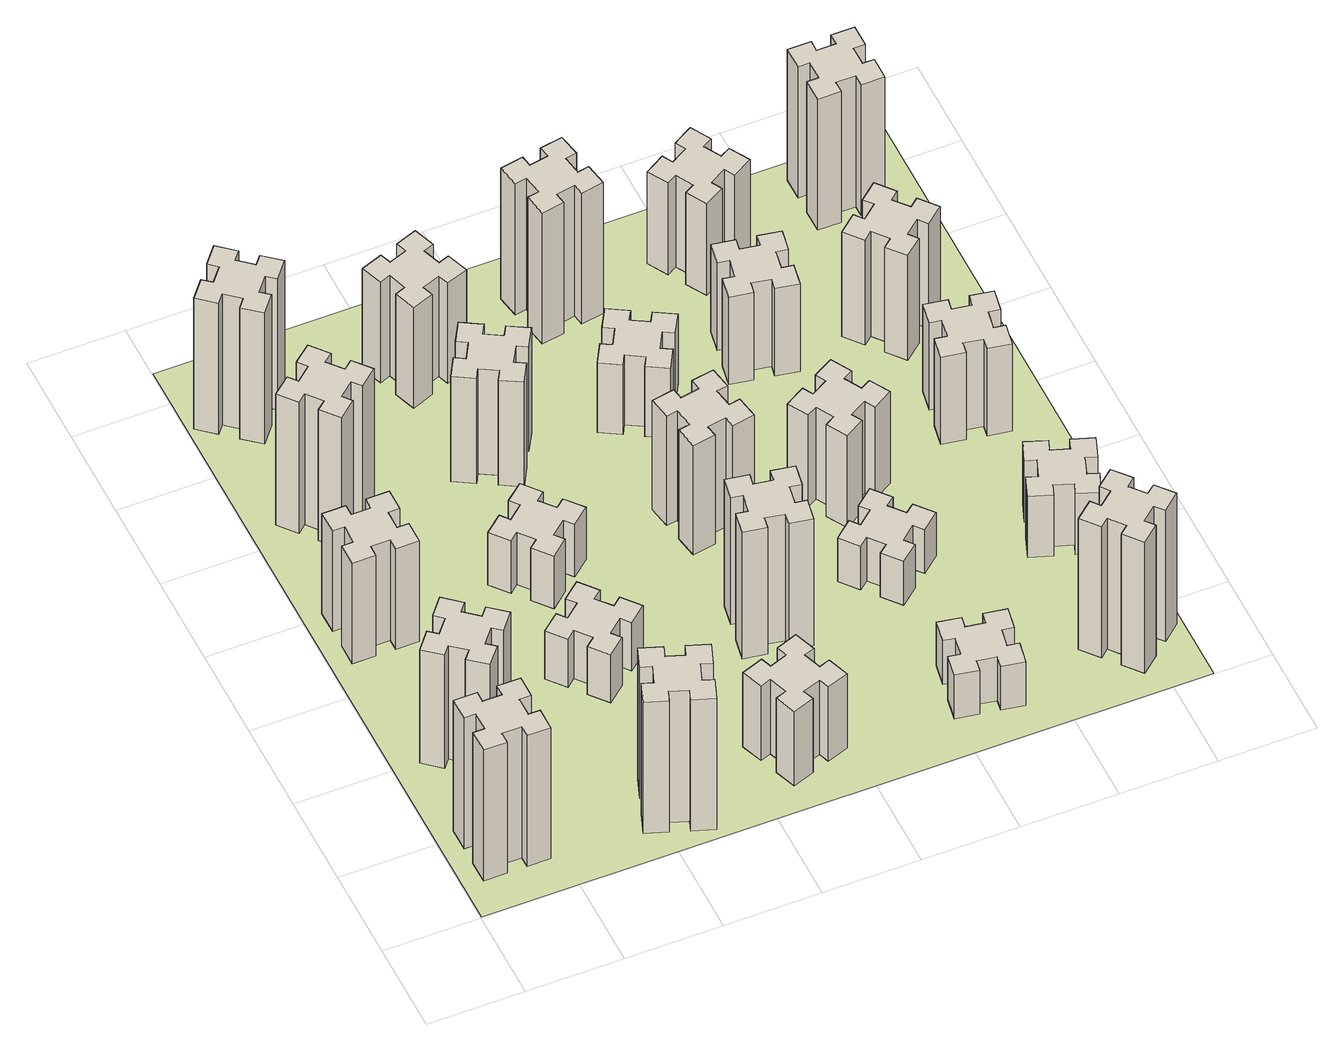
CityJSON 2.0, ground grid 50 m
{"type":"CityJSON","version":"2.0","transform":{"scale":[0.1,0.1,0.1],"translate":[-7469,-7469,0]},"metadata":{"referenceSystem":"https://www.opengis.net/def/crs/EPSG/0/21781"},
"CityObjects":{
"building1":{"type":"Building","attributes":{"class":"1000","function":"1000","usage":"1000","yearOfConstruction":2016,"roofType":"1000","measuredHeight":90,"storeysAboveGround":30,"storeysBelowGround":0},"geometry":[{"type":"Solid","lod":"1","boundaries":[[[[0,1,2,3,4,5,6,7,8,9,10,11,12,13,14,15,16,17,18,19]],[[17,16,20,21]],[[16,15,22,20]],[[15,14,23,22]],[[14,13,24,23]],[[13,12,25,24]],[[12,11,26,25]],[[11,10,27,26]],[[10,9,28,27]],[[9,8,29,28]],[[8,7,30,29]],[[7,6,31,30]],[[6,5,32,31]],[[5,4,33,32]],[[4,3,34,33]],[[3,2,35,34]],[[2,1,36,35]],[[1,0,37,36]],[[0,19,38,37]],[[19,18,39,38]],[[18,17,21,39]],[[24,25,26,27,28,29,30,31,32,33,34,35,36,37,38,39,21,20,22,23]]]]}]},
"building2":{"type":"Building","attributes":{"class":"1000","function":"1000","usage":"1000","yearOfConstruction":2016,"roofType":"1000","measuredHeight":78,"storeysAboveGround":30,"storeysBelowGround":0},"geometry":[{"type":"Solid","lod":"1","boundaries":[[[[40,41,42,43,44,45,46,47,48,49,50,51,52,53,54,55,56,57,58,59]],[[57,56,60,61]],[[56,55,62,60]],[[55,54,63,62]],[[54,53,64,63]],[[53,52,65,64]],[[52,51,66,65]],[[51,50,67,66]],[[50,49,68,67]],[[49,48,69,68]],[[48,47,70,69]],[[47,46,71,70]],[[46,45,72,71]],[[45,44,73,72]],[[44,43,74,73]],[[43,42,75,74]],[[42,41,76,75]],[[41,40,77,76]],[[40,59,78,77]],[[59,58,79,78]],[[58,57,61,79]],[[64,65,66,67,68,69,70,71,72,73,74,75,76,77,78,79,61,60,62,63]]]]}]},
"building3":{"type":"Building","attributes":{"class":"1000","function":"1000","usage":"1000","yearOfConstruction":2016,"roofType":"1000","measuredHeight":69,"storeysAboveGround":30,"storeysBelowGround":0},"geometry":[{"type":"Solid","lod":"1","boundaries":[[[[80,81,82,83,84,85,86,87,88,89,90,91,92,93,94,95,96,97,98,99]],[[97,96,100,101]],[[96,95,102,100]],[[95,94,103,102]],[[94,93,104,103]],[[93,92,105,104]],[[92,91,106,105]],[[91,90,107,106]],[[90,89,108,107]],[[89,88,109,108]],[[88,87,110,109]],[[87,86,111,110]],[[86,85,112,111]],[[85,84,113,112]],[[84,83,114,113]],[[83,82,115,114]],[[82,81,116,115]],[[81,80,117,116]],[[80,99,118,117]],[[99,98,119,118]],[[98,97,101,119]],[[104,105,106,107,108,109,110,111,112,113,114,115,116,117,118,119,101,100,102,103]]]]}]},
"building4":{"type":"Building","attributes":{"class":"1000","function":"1000","usage":"1000","yearOfConstruction":2016,"roofType":"1000","measuredHeight":90,"storeysAboveGround":30,"storeysBelowGround":0},"geometry":[{"type":"Solid","lod":"1","boundaries":[[[[120,121,122,123,124,125,126,127,128,129,130,131,132,133,134,135,136,137,138,139]],[[137,136,140,141]],[[136,135,142,140]],[[135,134,143,142]],[[134,133,144,143]],[[133,132,145,144]],[[132,131,146,145]],[[131,130,147,146]],[[130,129,148,147]],[[129,128,149,148]],[[128,127,150,149]],[[127,126,151,150]],[[126,125,152,151]],[[125,124,153,152]],[[124,123,154,153]],[[123,122,155,154]],[[122,121,156,155]],[[121,120,157,156]],[[120,139,158,157]],[[139,138,159,158]],[[138,137,141,159]],[[144,145,146,147,148,149,150,151,152,153,154,155,156,157,158,159,141,140,142,143]]]]}]},
"building5":{"type":"Building","attributes":{"class":"1000","function":"1000","usage":"1000","yearOfConstruction":2016,"roofType":"1000","measuredHeight":90,"storeysAboveGround":30,"storeysBelowGround":0},"geometry":[{"type":"Solid","lod":"1","boundaries":[[[[160,161,162,163,164,165,166,167,168,169,170,171,172,173,174,175,176,177,178,179]],[[177,176,180,181]],[[176,175,182,180]],[[175,174,183,182]],[[174,173,184,183]],[[173,172,185,184]],[[172,171,186,185]],[[171,170,187,186]],[[170,169,188,187]],[[169,168,189,188]],[[168,167,190,189]],[[167,166,191,190]],[[166,165,192,191]],[[165,164,193,192]],[[164,163,194,193]],[[163,162,195,194]],[[162,161,196,195]],[[161,160,197,196]],[[160,179,198,197]],[[179,178,199,198]],[[178,177,181,199]],[[184,185,186,187,188,189,190,191,192,193,194,195,196,197,198,199,181,180,182,183]]]]}]},
"building6":{"type":"Building","attributes":{"class":"1000","function":"1000","usage":"1000","yearOfConstruction":2016,"roofType":"1000","measuredHeight":90,"storeysAboveGround":30,"storeysBelowGround":0},"geometry":[{"type":"Solid","lod":"1","boundaries":[[[[200,201,202,203,204,205,206,207,208,209,210,211,212,213,214,215,216,217,218,219]],[[217,216,220,221]],[[216,215,222,220]],[[215,214,223,222]],[[214,213,224,223]],[[213,212,225,224]],[[212,211,226,225]],[[211,210,227,226]],[[210,209,228,227]],[[209,208,229,228]],[[208,207,230,229]],[[207,206,231,230]],[[206,205,232,231]],[[205,204,233,232]],[[204,203,234,233]],[[203,202,235,234]],[[202,201,236,235]],[[201,200,237,236]],[[200,219,238,237]],[[219,218,239,238]],[[218,217,221,239]],[[224,225,226,227,228,229,230,231,232,233,234,235,236,237,238,239,221,220,222,223]]]]}]},
"building7":{"type":"Building","attributes":{"class":"1000","function":"1000","usage":"1000","yearOfConstruction":2016,"roofType":"1000","measuredHeight":33,"storeysAboveGround":30,"storeysBelowGround":0},"geometry":[{"type":"Solid","lod":"1","boundaries":[[[[240,241,242,243,244,245,246,247,248,249,250,251,252,253,254,255,256,257,258,259]],[[257,256,260,261]],[[256,255,262,260]],[[255,254,263,262]],[[254,253,264,263]],[[253,252,265,264]],[[252,251,266,265]],[[251,250,267,266]],[[250,249,268,267]],[[249,248,269,268]],[[248,247,270,269]],[[247,246,271,270]],[[246,245,272,271]],[[245,244,273,272]],[[244,243,274,273]],[[243,242,275,274]],[[242,241,276,275]],[[241,240,277,276]],[[240,259,278,277]],[[259,258,279,278]],[[258,257,261,279]],[[264,265,266,267,268,269,270,271,272,273,274,275,276,277,278,279,261,260,262,263]]]]}]},
"building8":{"type":"Building","attributes":{"class":"1000","function":"1000","usage":"1000","yearOfConstruction":2016,"roofType":"1000","measuredHeight":36,"storeysAboveGround":30,"storeysBelowGround":0},"geometry":[{"type":"Solid","lod":"1","boundaries":[[[[280,281,282,283,284,285,286,287,288,289,290,291,292,293,294,295,296,297,298,299]],[[297,296,300,301]],[[296,295,302,300]],[[295,294,303,302]],[[294,293,304,303]],[[293,292,305,304]],[[292,291,306,305]],[[291,290,307,306]],[[290,289,308,307]],[[289,288,309,308]],[[288,287,310,309]],[[287,286,311,310]],[[286,285,312,311]],[[285,284,313,312]],[[284,283,314,313]],[[283,282,315,314]],[[282,281,316,315]],[[281,280,317,316]],[[280,299,318,317]],[[299,298,319,318]],[[298,297,301,319]],[[304,305,306,307,308,309,310,311,312,313,314,315,316,317,318,319,301,300,302,303]]]]}]},
"building9":{"type":"Building","attributes":{"class":"1000","function":"1000","usage":"1000","yearOfConstruction":2016,"roofType":"1000","measuredHeight":51,"storeysAboveGround":30,"storeysBelowGround":0},"geometry":[{"type":"Solid","lod":"1","boundaries":[[[[320,321,322,323,324,325,326,327,328,329,330,331,332,333,334,335,336,337,338,339]],[[337,336,340,341]],[[336,335,342,340]],[[335,334,343,342]],[[334,333,344,343]],[[333,332,345,344]],[[332,331,346,345]],[[331,330,347,346]],[[330,329,348,347]],[[329,328,349,348]],[[328,327,350,349]],[[327,326,351,350]],[[326,325,352,351]],[[325,324,353,352]],[[324,323,354,353]],[[323,322,355,354]],[[322,321,356,355]],[[321,320,357,356]],[[320,339,358,357]],[[339,338,359,358]],[[338,337,341,359]],[[344,345,346,347,348,349,350,351,352,353,354,355,356,357,358,359,341,340,342,343]]]]}]},
"building10":{"type":"Building","attributes":{"class":"1000","function":"1000","usage":"1000","yearOfConstruction":2016,"roofType":"1000","measuredHeight":72,"storeysAboveGround":30,"storeysBelowGround":0},"geometry":[{"type":"Solid","lod":"1","boundaries":[[[[360,361,362,363,364,365,366,367,368,369,370,371,372,373,374,375,376,377,378,379]],[[377,376,380,381]],[[376,375,382,380]],[[375,374,383,382]],[[374,373,384,383]],[[373,372,385,384]],[[372,371,386,385]],[[371,370,387,386]],[[370,369,388,387]],[[369,368,389,388]],[[368,367,390,389]],[[367,366,391,390]],[[366,365,392,391]],[[365,364,393,392]],[[364,363,394,393]],[[363,362,395,394]],[[362,361,396,395]],[[361,360,397,396]],[[360,379,398,397]],[[379,378,399,398]],[[378,377,381,399]],[[384,385,386,387,388,389,390,391,392,393,394,395,396,397,398,399,381,380,382,383]]]]}]},
"building11":{"type":"Building","attributes":{"class":"1000","function":"1000","usage":"1000","yearOfConstruction":2016,"roofType":"1000","measuredHeight":69,"storeysAboveGround":30,"storeysBelowGround":0},"geometry":[{"type":"Solid","lod":"1","boundaries":[[[[400,401,402,403,404,405,406,407,408,409,410,411,412,413,414,415,416,417,418,419]],[[417,416,420,421]],[[416,415,422,420]],[[415,414,423,422]],[[414,413,424,423]],[[413,412,425,424]],[[412,411,426,425]],[[411,410,427,426]],[[410,409,428,427]],[[409,408,429,428]],[[408,407,430,429]],[[407,406,431,430]],[[406,405,432,431]],[[405,404,433,432]],[[404,403,434,433]],[[403,402,435,434]],[[402,401,436,435]],[[401,400,437,436]],[[400,419,438,437]],[[419,418,439,438]],[[418,417,421,439]],[[424,425,426,427,428,429,430,431,432,433,434,435,436,437,438,439,421,420,422,423]]]]}]},
"building12":{"type":"Building","attributes":{"class":"1000","function":"1000","usage":"1000","yearOfConstruction":2016,"roofType":"1000","measuredHeight":87,"storeysAboveGround":30,"storeysBelowGround":0},"geometry":[{"type":"Solid","lod":"1","boundaries":[[[[440,441,442,443,444,445,446,447,448,449,450,451,452,453,454,455,456,457,458,459]],[[457,456,460,461]],[[456,455,462,460]],[[455,454,463,462]],[[454,453,464,463]],[[453,452,465,464]],[[452,451,466,465]],[[451,450,467,466]],[[450,449,468,467]],[[449,448,469,468]],[[448,447,470,469]],[[447,446,471,470]],[[446,445,472,471]],[[445,444,473,472]],[[444,443,474,473]],[[443,442,475,474]],[[442,441,476,475]],[[441,440,477,476]],[[440,459,478,477]],[[459,458,479,478]],[[458,457,461,479]],[[464,465,466,467,468,469,470,471,472,473,474,475,476,477,478,479,461,460,462,463]]]]}]},
"building13":{"type":"Building","attributes":{"class":"1000","function":"1000","usage":"1000","yearOfConstruction":2016,"roofType":"1000","measuredHeight":75,"storeysAboveGround":30,"storeysBelowGround":0},"geometry":[{"type":"Solid","lod":"1","boundaries":[[[[480,481,482,483,484,485,486,487,488,489,490,491,492,493,494,495,496,497,498,499]],[[497,496,500,501]],[[496,495,502,500]],[[495,494,503,502]],[[494,493,504,503]],[[493,492,505,504]],[[492,491,506,505]],[[491,490,507,506]],[[490,489,508,507]],[[489,488,509,508]],[[488,487,510,509]],[[487,486,511,510]],[[486,485,512,511]],[[485,484,513,512]],[[484,483,514,513]],[[483,482,515,514]],[[482,481,516,515]],[[481,480,517,516]],[[480,499,518,517]],[[499,498,519,518]],[[498,497,501,519]],[[504,505,506,507,508,509,510,511,512,513,514,515,516,517,518,519,501,500,502,503]]]]}]},
"building14":{"type":"Building","attributes":{"class":"1000","function":"1000","usage":"1000","yearOfConstruction":2016,"roofType":"1000","measuredHeight":48,"storeysAboveGround":30,"storeysBelowGround":0},"geometry":[{"type":"Solid","lod":"1","boundaries":[[[[520,521,522,523,524,525,526,527,528,529,530,531,532,533,534,535,536,537,538,539]],[[537,536,540,541]],[[536,535,542,540]],[[535,534,543,542]],[[534,533,544,543]],[[533,532,545,544]],[[532,531,546,545]],[[531,530,547,546]],[[530,529,548,547]],[[529,528,549,548]],[[528,527,550,549]],[[527,526,551,550]],[[526,525,552,551]],[[525,524,553,552]],[[524,523,554,553]],[[523,522,555,554]],[[522,521,556,555]],[[521,520,557,556]],[[520,539,558,557]],[[539,538,559,558]],[[538,537,541,559]],[[544,545,546,547,548,549,550,551,552,553,554,555,556,557,558,559,541,540,542,543]]]]}]},
"building15":{"type":"Building","attributes":{"class":"1000","function":"1000","usage":"1000","yearOfConstruction":2016,"roofType":"1000","measuredHeight":30,"storeysAboveGround":30,"storeysBelowGround":0},"geometry":[{"type":"Solid","lod":"1","boundaries":[[[[560,561,562,563,564,565,566,567,568,569,570,571,572,573,574,575,576,577,578,579]],[[577,576,580,581]],[[576,575,582,580]],[[575,574,583,582]],[[574,573,584,583]],[[573,572,585,584]],[[572,571,586,585]],[[571,570,587,586]],[[570,569,588,587]],[[569,568,589,588]],[[568,567,590,589]],[[567,566,591,590]],[[566,565,592,591]],[[565,564,593,592]],[[564,563,594,593]],[[563,562,595,594]],[[562,561,596,595]],[[561,560,597,596]],[[560,579,598,597]],[[579,578,599,598]],[[578,577,581,599]],[[584,585,586,587,588,589,590,591,592,593,594,595,596,597,598,599,581,580,582,583]]]]}]},
"building16":{"type":"Building","attributes":{"class":"1000","function":"1000","usage":"1000","yearOfConstruction":2016,"roofType":"1000","measuredHeight":90,"storeysAboveGround":30,"storeysBelowGround":0},"geometry":[{"type":"Solid","lod":"1","boundaries":[[[[600,601,602,603,604,605,606,607,608,609,610,611,612,613,614,615,616,617,618,619]],[[617,616,620,621]],[[616,615,622,620]],[[615,614,623,622]],[[614,613,624,623]],[[613,612,625,624]],[[612,611,626,625]],[[611,610,627,626]],[[610,609,628,627]],[[609,608,629,628]],[[608,607,630,629]],[[607,606,631,630]],[[606,605,632,631]],[[605,604,633,632]],[[604,603,634,633]],[[603,602,635,634]],[[602,601,636,635]],[[601,600,637,636]],[[600,619,638,637]],[[619,618,639,638]],[[618,617,621,639]],[[624,625,626,627,628,629,630,631,632,633,634,635,636,637,638,639,621,620,622,623]]]]}]},
"building17":{"type":"Building","attributes":{"class":"1000","function":"1000","usage":"1000","yearOfConstruction":2016,"roofType":"1000","measuredHeight":30,"storeysAboveGround":30,"storeysBelowGround":0},"geometry":[{"type":"Solid","lod":"1","boundaries":[[[[640,641,642,643,644,645,646,647,648,649,650,651,652,653,654,655,656,657,658,659]],[[657,656,660,661]],[[656,655,662,660]],[[655,654,663,662]],[[654,653,664,663]],[[653,652,665,664]],[[652,651,666,665]],[[651,650,667,666]],[[650,649,668,667]],[[649,648,669,668]],[[648,647,670,669]],[[647,646,671,670]],[[646,645,672,671]],[[645,644,673,672]],[[644,643,674,673]],[[643,642,675,674]],[[642,641,676,675]],[[641,640,677,676]],[[640,659,678,677]],[[659,658,679,678]],[[658,657,661,679]],[[664,665,666,667,668,669,670,671,672,673,674,675,676,677,678,679,661,660,662,663]]]]}]},
"building18":{"type":"Building","attributes":{"class":"1000","function":"1000","usage":"1000","yearOfConstruction":2016,"roofType":"1000","measuredHeight":63,"storeysAboveGround":30,"storeysBelowGround":0},"geometry":[{"type":"Solid","lod":"1","boundaries":[[[[680,681,682,683,684,685,686,687,688,689,690,691,692,693,694,695,696,697,698,699]],[[697,696,700,701]],[[696,695,702,700]],[[695,694,703,702]],[[694,693,704,703]],[[693,692,705,704]],[[692,691,706,705]],[[691,690,707,706]],[[690,689,708,707]],[[689,688,709,708]],[[688,687,710,709]],[[687,686,711,710]],[[686,685,712,711]],[[685,684,713,712]],[[684,683,714,713]],[[683,682,715,714]],[[682,681,716,715]],[[681,680,717,716]],[[680,699,718,717]],[[699,698,719,718]],[[698,697,701,719]],[[704,705,706,707,708,709,710,711,712,713,714,715,716,717,718,719,701,700,702,703]]]]}]},
"building19":{"type":"Building","attributes":{"class":"1000","function":"1000","usage":"1000","yearOfConstruction":2016,"roofType":"1000","measuredHeight":60,"storeysAboveGround":30,"storeysBelowGround":0},"geometry":[{"type":"Solid","lod":"1","boundaries":[[[[720,721,722,723,724,725,726,727,728,729,730,731,732,733,734,735,736,737,738,739]],[[737,736,740,741]],[[736,735,742,740]],[[735,734,743,742]],[[734,733,744,743]],[[733,732,745,744]],[[732,731,746,745]],[[731,730,747,746]],[[730,729,748,747]],[[729,728,749,748]],[[728,727,750,749]],[[727,726,751,750]],[[726,725,752,751]],[[725,724,753,752]],[[724,723,754,753]],[[723,722,755,754]],[[722,721,756,755]],[[721,720,757,756]],[[720,739,758,757]],[[739,738,759,758]],[[738,737,741,759]],[[744,745,746,747,748,749,750,751,752,753,754,755,756,757,758,759,741,740,742,743]]]]}]},
"building20":{"type":"Building","attributes":{"class":"1000","function":"1000","usage":"1000","yearOfConstruction":2016,"roofType":"1000","measuredHeight":90,"storeysAboveGround":30,"storeysBelowGround":0},"geometry":[{"type":"Solid","lod":"1","boundaries":[[[[760,761,762,763,764,765,766,767,768,769,770,771,772,773,774,775,776,777,778,779]],[[777,776,780,781]],[[776,775,782,780]],[[775,774,783,782]],[[774,773,784,783]],[[773,772,785,784]],[[772,771,786,785]],[[771,770,787,786]],[[770,769,788,787]],[[769,768,789,788]],[[768,767,790,789]],[[767,766,791,790]],[[766,765,792,791]],[[765,764,793,792]],[[764,763,794,793]],[[763,762,795,794]],[[762,761,796,795]],[[761,760,797,796]],[[760,779,798,797]],[[779,778,799,798]],[[778,777,781,799]],[[784,785,786,787,788,789,790,791,792,793,794,795,796,797,798,799,781,780,782,783]]]]}]},
"building21":{"type":"Building","attributes":{"class":"1000","function":"1000","usage":"1000","yearOfConstruction":2016,"roofType":"1000","measuredHeight":63,"storeysAboveGround":30,"storeysBelowGround":0},"geometry":[{"type":"Solid","lod":"1","boundaries":[[[[800,801,802,803,804,805,806,807,808,809,810,811,812,813,814,815,816,817,818,819]],[[817,816,820,821]],[[816,815,822,820]],[[815,814,823,822]],[[814,813,824,823]],[[813,812,825,824]],[[812,811,826,825]],[[811,810,827,826]],[[810,809,828,827]],[[809,808,829,828]],[[808,807,830,829]],[[807,806,831,830]],[[806,805,832,831]],[[805,804,833,832]],[[804,803,834,833]],[[803,802,835,834]],[[802,801,836,835]],[[801,800,837,836]],[[800,819,838,837]],[[819,818,839,838]],[[818,817,821,839]],[[824,825,826,827,828,829,830,831,832,833,834,835,836,837,838,839,821,820,822,823]]]]}]},
"building22":{"type":"Building","attributes":{"class":"1000","function":"1000","usage":"1000","yearOfConstruction":2016,"roofType":"1000","measuredHeight":42,"storeysAboveGround":30,"storeysBelowGround":0},"geometry":[{"type":"Solid","lod":"1","boundaries":[[[[840,841,842,843,844,845,846,847,848,849,850,851,852,853,854,855,856,857,858,859]],[[857,856,860,861]],[[856,855,862,860]],[[855,854,863,862]],[[854,853,864,863]],[[853,852,865,864]],[[852,851,866,865]],[[851,850,867,866]],[[850,849,868,867]],[[849,848,869,868]],[[848,847,870,869]],[[847,846,871,870]],[[846,845,872,871]],[[845,844,873,872]],[[844,843,874,873]],[[843,842,875,874]],[[842,841,876,875]],[[841,840,877,876]],[[840,859,878,877]],[[859,858,879,878]],[[858,857,861,879]],[[864,865,866,867,868,869,870,871,872,873,874,875,876,877,878,879,861,860,862,863]]]]}]},
"building23":{"type":"Building","attributes":{"class":"1000","function":"1000","usage":"1000","yearOfConstruction":2016,"roofType":"1000","measuredHeight":60,"storeysAboveGround":30,"storeysBelowGround":0},"geometry":[{"type":"Solid","lod":"1","boundaries":[[[[880,881,882,883,884,885,886,887,888,889,890,891,892,893,894,895,896,897,898,899]],[[897,896,900,901]],[[896,895,902,900]],[[895,894,903,902]],[[894,893,904,903]],[[893,892,905,904]],[[892,891,906,905]],[[891,890,907,906]],[[890,889,908,907]],[[889,888,909,908]],[[888,887,910,909]],[[887,886,911,910]],[[886,885,912,911]],[[885,884,913,912]],[[884,883,914,913]],[[883,882,915,914]],[[882,881,916,915]],[[881,880,917,916]],[[880,899,918,917]],[[899,898,919,918]],[[898,897,901,919]],[[904,905,906,907,908,909,910,911,912,913,914,915,916,917,918,919,901,900,902,903]]]]}]},
"building24":{"type":"Building","attributes":{"class":"1000","function":"1000","usage":"1000","yearOfConstruction":2016,"roofType":"1000","measuredHeight":72,"storeysAboveGround":30,"storeysBelowGround":0},"geometry":[{"type":"Solid","lod":"1","boundaries":[[[[920,921,922,923,924,925,926,927,928,929,930,931,932,933,934,935,936,937,938,939]],[[937,936,940,941]],[[936,935,942,940]],[[935,934,943,942]],[[934,933,944,943]],[[933,932,945,944]],[[932,931,946,945]],[[931,930,947,946]],[[930,929,948,947]],[[929,928,949,948]],[[928,927,950,949]],[[927,926,951,950]],[[926,925,952,951]],[[925,924,953,952]],[[924,923,954,953]],[[923,922,955,954]],[[922,921,956,955]],[[921,920,957,956]],[[920,939,958,957]],[[939,938,959,958]],[[938,937,941,959]],[[944,945,946,947,948,949,950,951,952,953,954,955,956,957,958,959,941,940,942,943]]]]}]},
"building25":{"type":"Building","attributes":{"class":"1000","function":"1000","usage":"1000","yearOfConstruction":2016,"roofType":"1000","measuredHeight":90,"storeysAboveGround":30,"storeysBelowGround":0},"geometry":[{"type":"Solid","lod":"1","boundaries":[[[[960,961,962,963,964,965,966,967,968,969,970,971,972,973,974,975,976,977,978,979]],[[977,976,980,981]],[[976,975,982,980]],[[975,974,983,982]],[[974,973,984,983]],[[973,972,985,984]],[[972,971,986,985]],[[971,970,987,986]],[[970,969,988,987]],[[969,968,989,988]],[[968,967,990,989]],[[967,966,991,990]],[[966,965,992,991]],[[965,964,993,992]],[[964,963,994,993]],[[963,962,995,994]],[[962,961,996,995]],[[961,960,997,996]],[[960,979,998,997]],[[979,978,999,998]],[[978,977,981,999]],[[984,985,986,987,988,989,990,991,992,993,994,995,996,997,998,999,981,980,982,983]]]]}]},
"landuse1":{"type":"LandUse","attributes":{"name":"plot1","function":"1010"},"geometry":[{"type":"MultiSurface","lod":"1","boundaries":[[[1000,1001,1002,1003]]]}]}
},
"vertices":[
[165,425,0],[165,325,0],[105,325,0],[105,205,0],[225,205,0],[225,265,0],[325,265,0],[325,205,0],[445,205,0],[445,325,0],[385,325,0],[385,425,0],[445,425,0],[445,545,0],[325,545,0],[325,485,0],[225,485,0],[225,545,0],[105,545,0],[105,425,0],[225,485,900],[225,545,900],[325,485,900],[325,545,900],[445,545,900],[445,425,900],[385,425,900],[385,325,900],[445,325,900],[445,205,900],[325,205,900],[325,265,900],[225,265,900],[225,205,900],[105,205,900],[105,325,900],[165,325,900],[165,425,900],[105,425,900],[105,545,900],
[484,1067,0],[408,1132,0],[446,1178,0],[354,1255,0],[277,1163,0],[323,1124,0],[259,1048,0],[213,1086,0],[136,994,0],[228,917,0],[266,963,0],[343,899,0],[304,853,0],[396,776,0],[473,868,0],[427,906,0],[492,983,0],[538,944,0],[615,1036,0],[523,1113,0],[492,983,780],[538,944,780],[427,906,780],[473,868,780],[396,776,780],[304,853,780],[343,899,780],[266,963,780],[228,917,780],[136,994,780],[213,1086,780],[259,1048,780],[323,1124,780],[277,1163,780],[354,1255,780],[446,1178,780],[408,1132,780],[484,1067,780],[523,1113,780],[615,1036,780],
[325,1965,0],[225,1965,0],[225,2025,0],[105,2025,0],[105,1905,0],[165,1905,0],[165,1805,0],[105,1805,0],[105,1685,0],[225,1685,0],[225,1745,0],[325,1745,0],[325,1685,0],[445,1685,0],[445,1805,0],[385,1805,0],[385,1905,0],[445,1905,0],[445,2025,0],[325,2025,0],[385,1905,690],[445,1905,690],[385,1805,690],[445,1805,690],[445,1685,690],[325,1685,690],[325,1745,690],[225,1745,690],[225,1685,690],[105,1685,690],[105,1805,690],[165,1805,690],[165,1905,690],[105,1905,690],[105,2025,690],[225,2025,690],[225,1965,690],[325,1965,690],[325,2025,690],[445,2025,690],
[492,2628,0],[427,2704,0],[473,2743,0],[396,2835,0],[304,2758,0],[343,2712,0],[266,2647,0],[228,2693,0],[136,2616,0],[213,2524,0],[259,2563,0],[323,2486,0],[277,2448,0],[354,2356,0],[446,2433,0],[408,2479,0],[484,2543,0],[523,2497,0],[615,2574,0],[538,2666,0],[484,2543,900],[523,2497,900],[408,2479,900],[446,2433,900],[354,2356,900],[277,2448,900],[323,2486,900],[259,2563,900],[213,2524,900],[136,2616,900],[228,2693,900],[266,2647,900],[343,2712,900],[304,2758,900],[396,2835,900],[473,2743,900],[427,2704,900],[492,2628,900],[538,2666,900],[615,2574,900],
[1029,360,0],[995,266,0],[939,287,0],[897,174,0],[1010,133,0],[1031,189,0],[1125,155,0],[1104,99,0],[1217,57,0],[1258,170,0],[1202,191,0],[1236,285,0],[1292,264,0],[1333,377,0],[1220,418,0],[1200,362,0],[1106,396,0],[1127,452,0],[1014,493,0],[973,380,0],[1106,396,900],[1127,452,900],[1200,362,900],[1220,418,900],[1333,377,900],[1292,264,900],[1236,285,900],[1202,191,900],[1258,170,900],[1217,57,900],[1104,99,900],[1125,155,900],[1031,189,900],[1010,133,900],[897,174,900],[939,287,900],[995,266,900],[1029,360,900],[973,380,900],[1014,493,900],
[384,3387,0],[308,3452,0],[346,3498,0],[254,3575,0],[177,3483,0],[223,3444,0],[159,3368,0],[113,3406,0],[36,3314,0],[128,3237,0],[166,3283,0],[243,3219,0],[204,3173,0],[296,3096,0],[373,3188,0],[327,3226,0],[392,3303,0],[438,3264,0],[515,3356,0],[423,3433,0],[392,3303,900],[438,3264,900],[327,3226,900],[373,3188,900],[296,3096,900],[204,3173,900],[243,3219,900],[166,3283,900],[128,3237,900],[36,3314,900],[113,3406,900],[159,3368,900],[223,3444,900],[177,3483,900],[254,3575,900],[346,3498,900],[308,3452,900],[384,3387,900],[423,3433,900],[515,3356,900],
[1083,1332,0],[1006,1267,0],[968,1313,0],[876,1236,0],[953,1144,0],[999,1183,0],[1063,1106,0],[1017,1068,0],[1094,976,0],[1186,1053,0],[1148,1099,0],[1224,1163,0],[1263,1117,0],[1355,1194,0],[1278,1286,0],[1232,1248,0],[1167,1324,0],[1213,1363,0],[1136,1455,0],[1044,1378,0],[1167,1324,330],[1213,1363,330],[1232,1248,330],[1278,1286,330],[1355,1194,330],[1263,1117,330],[1224,1163,330],[1148,1099,330],[1186,1053,330],[1094,976,330],[1017,1068,330],[1063,1106,330],[999,1183,330],[953,1144,330],[876,1236,330],[968,1313,330],[1006,1267,330],[1083,1332,330],[1044,1378,330],[1136,1455,330],
[1083,1972,0],[1006,1907,0],[968,1953,0],[876,1876,0],[953,1784,0],[999,1823,0],[1063,1746,0],[1017,1708,0],[1094,1616,0],[1186,1693,0],[1148,1739,0],[1224,1803,0],[1263,1757,0],[1355,1834,0],[1278,1926,0],[1232,1888,0],[1167,1964,0],[1213,2003,0],[1136,2095,0],[1044,2018,0],[1167,1964,360],[1213,2003,360],[1232,1888,360],[1278,1926,360],[1355,1834,360],[1263,1757,360],[1224,1803,360],[1148,1739,360],[1186,1693,360],[1094,1616,360],[1017,1708,360],[1063,1746,360],[999,1823,360],[953,1784,360],[876,1876,360],[968,1953,360],[1006,1907,360],[1083,1972,360],[1044,2018,360],[1136,2095,360],
[1765,496,0],[1671,462,0],[1650,518,0],[1537,477,0],[1579,364,0],[1635,385,0],[1669,291,0],[1613,270,0],[1654,157,0],[1767,199,0],[1746,255,0],[1840,289,0],[1860,233,0],[1973,274,0],[1932,387,0],[1876,366,0],[1842,460,0],[1898,480,0],[1857,593,0],[1744,552,0],[1842,460,510],[1898,480,510],[1876,366,510],[1932,387,510],[1973,274,510],[1860,233,510],[1840,289,510],[1746,255,510],[1767,199,510],[1654,157,510],[1613,270,510],[1669,291,510],[1635,385,510],[1579,364,510],[1537,477,510],[1650,518,510],[1671,462,510],[1765,496,510],[1744,552,510],[1857,593,510],
[1314,2666,0],[1227,2716,0],[1257,2768,0],[1153,2828,0],[1093,2724,0],[1145,2694,0],[1095,2607,0],[1043,2637,0],[983,2533,0],[1087,2473,0],[1117,2525,0],[1204,2475,0],[1174,2423,0],[1278,2363,0],[1338,2467,0],[1286,2497,0],[1336,2584,0],[1388,2554,0],[1448,2658,0],[1344,2718,0],[1336,2584,720],[1388,2554,720],[1286,2497,720],[1338,2467,720],[1278,2363,720],[1174,2423,720],[1204,2475,720],[1117,2525,720],[1087,2473,720],[983,2533,720],[1043,2637,720],[1095,2607,720],[1145,2694,720],[1093,2724,720],[1153,2828,720],[1257,2768,720],[1227,2716,720],[1314,2666,720],[1344,2718,720],[1448,2658,720],
[1125,3356,0],[1031,3322,0],[1010,3378,0],[897,3337,0],[939,3224,0],[995,3245,0],[1029,3151,0],[973,3130,0],[1014,3017,0],[1127,3059,0],[1106,3115,0],[1200,3149,0],[1220,3093,0],[1333,3134,0],[1292,3247,0],[1236,3226,0],[1202,3320,0],[1258,3340,0],[1217,3453,0],[1104,3412,0],[1202,3320,690],[1258,3340,690],[1236,3226,690],[1292,3247,690],[1333,3134,690],[1220,3093,690],[1200,3149,690],[1106,3115,690],[1127,3059,690],[1014,3017,690],[973,3130,690],[1029,3151,690],[995,3245,690],[939,3224,690],[897,3337,690],[1010,3378,690],[1031,3322,690],[1125,3356,690],[1104,3412,690],[1217,3453,690],
[2055,1047,0],[2072,1145,0],[2131,1135,0],[2152,1253,0],[2034,1274,0],[2024,1215,0],[1925,1232,0],[1936,1291,0],[1817,1312,0],[1797,1194,0],[1856,1184,0],[1838,1085,0],[1779,1096,0],[1758,977,0],[1877,957,0],[1887,1016,0],[1985,998,0],[1975,939,0],[2093,918,0],[2114,1037,0],[1985,998,870],[1975,939,870],[1887,1016,870],[1877,957,870],[1758,977,870],[1779,1096,870],[1838,1085,870],[1856,1184,870],[1797,1194,870],[1817,1312,870],[1936,1291,870],[1925,1232,870],[2024,1215,870],[2034,1274,870],[2152,1253,870],[2131,1135,870],[2072,1145,870],[2055,1047,870],[2114,1037,870],[2093,918,870],
[2072,1825,0],[2055,1924,0],[2114,1934,0],[2093,2052,0],[1975,2031,0],[1985,1972,0],[1887,1955,0],[1877,2014,0],[1758,1993,0],[1779,1875,0],[1838,1885,0],[1856,1787,0],[1797,1777,0],[1817,1658,0],[1936,1679,0],[1925,1738,0],[2024,1756,0],[2034,1697,0],[2152,1717,0],[2131,1836,0],[2024,1756,750],[2034,1697,750],[1925,1738,750],[1936,1679,750],[1817,1658,750],[1797,1777,750],[1856,1787,750],[1838,1885,750],[1779,1875,750],[1758,1993,750],[1877,2014,750],[1887,1955,750],[1985,1972,750],[1975,2031,750],[2093,2052,750],[2114,1934,750],[2055,1924,750],[2072,1825,750],[2131,1836,750],[2152,1717,750],
[2026,2497,0],[2076,2584,0],[2128,2554,0],[2188,2658,0],[2084,2718,0],[2054,2666,0],[1967,2716,0],[1997,2768,0],[1893,2828,0],[1833,2724,0],[1885,2694,0],[1835,2607,0],[1783,2637,0],[1723,2533,0],[1827,2473,0],[1857,2525,0],[1944,2475,0],[1914,2423,0],[2018,2363,0],[2078,2467,0],[1944,2475,480],[1914,2423,480],[1857,2525,480],[1827,2473,480],[1723,2533,480],[1783,2637,480],[1835,2607,480],[1885,2694,480],[1833,2724,480],[1893,2828,480],[1997,2768,480],[1967,2716,480],[2054,2666,480],[2084,2718,480],[2188,2658,480],[2128,2554,480],[2076,2584,480],[2026,2497,480],[2078,2467,480],[2018,2363,480],
[2596,444,0],[2578,345,0],[2519,356,0],[2498,237,0],[2617,217,0],[2627,276,0],[2725,258,0],[2715,199,0],[2833,178,0],[2854,297,0],[2795,307,0],[2812,405,0],[2871,395,0],[2892,513,0],[2774,534,0],[2764,475,0],[2665,492,0],[2676,551,0],[2557,572,0],[2537,454,0],[2665,492,300],[2676,551,300],[2764,475,300],[2774,534,300],[2892,513,300],[2871,395,300],[2812,405,300],[2795,307,300],[2854,297,300],[2833,178,300],[2715,199,300],[2725,258,300],[2627,276,300],[2617,217,300],[2498,237,300],[2519,356,300],[2578,345,300],[2596,444,300],[2537,454,300],[2557,572,300],
[1738,3365,0],[1756,3267,0],[1697,3257,0],[1717,3138,0],[1836,3159,0],[1825,3218,0],[1924,3236,0],[1934,3177,0],[2052,3197,0],[2031,3316,0],[1972,3305,0],[1955,3404,0],[2014,3414,0],[1993,3532,0],[1875,3511,0],[1885,3452,0],[1787,3435,0],[1777,3494,0],[1658,3473,0],[1679,3355,0],[1787,3435,900],[1777,3494,900],[1885,3452,900],[1875,3511,900],[1993,3532,900],[2014,3414,900],[1955,3404,900],[1972,3305,900],[2031,3316,900],[2052,3197,900],[1934,3177,900],[1924,3236,900],[1825,3218,900],[1836,3159,900],[1717,3138,900],[1697,3257,900],[1756,3267,900],[1738,3365,900],[1679,3355,900],[1658,3473,900],
[2628,1099,0],[2704,1163,0],[2743,1117,0],[2835,1194,0],[2758,1286,0],[2712,1248,0],[2647,1324,0],[2693,1363,0],[2616,1455,0],[2524,1378,0],[2563,1332,0],[2486,1267,0],[2448,1313,0],[2356,1236,0],[2433,1144,0],[2479,1183,0],[2543,1106,0],[2497,1068,0],[2574,976,0],[2666,1053,0],[2543,1106,300],[2497,1068,300],[2479,1183,300],[2433,1144,300],[2356,1236,300],[2448,1313,300],[2486,1267,300],[2563,1332,300],[2524,1378,300],[2616,1455,300],[2693,1363,300],[2647,1324,300],[2712,1248,300],[2758,1286,300],[2835,1194,300],[2743,1117,300],[2704,1163,300],[2628,1099,300],[2666,1053,300],[2574,976,300],
[2475,1744,0],[2525,1657,0],[2473,1627,0],[2533,1523,0],[2637,1583,0],[2607,1635,0],[2694,1685,0],[2724,1633,0],[2828,1693,0],[2768,1797,0],[2716,1767,0],[2666,1854,0],[2718,1884,0],[2658,1988,0],[2554,1928,0],[2584,1876,0],[2497,1826,0],[2467,1878,0],[2363,1818,0],[2423,1714,0],[2497,1826,630],[2467,1878,630],[2584,1876,630],[2554,1928,630],[2658,1988,630],[2718,1884,630],[2666,1854,630],[2716,1767,630],[2768,1797,630],[2828,1693,630],[2724,1633,630],[2694,1685,630],[2607,1635,630],[2637,1583,630],[2533,1523,630],[2473,1627,630],[2525,1657,630],[2475,1744,630],[2423,1714,630],[2363,1818,630],
[2664,2795,0],[2565,2812,0],[2576,2871,0],[2457,2892,0],[2437,2774,0],[2496,2764,0],[2478,2665,0],[2419,2676,0],[2398,2557,0],[2517,2537,0],[2527,2596,0],[2625,2578,0],[2615,2519,0],[2733,2498,0],[2754,2617,0],[2695,2627,0],[2712,2725,0],[2771,2715,0],[2792,2833,0],[2674,2854,0],[2712,2725,600],[2771,2715,600],[2695,2627,600],[2754,2617,600],[2733,2498,600],[2615,2519,600],[2625,2578,600],[2527,2596,600],[2517,2537,600],[2398,2557,600],[2419,2676,600],[2478,2665,600],[2496,2764,600],[2437,2774,600],[2457,2892,600],[2576,2871,600],[2565,2812,600],[2664,2795,600],[2674,2854,600],[2792,2833,600],
[3403,492,0],[3326,427,0],[3288,473,0],[3196,396,0],[3273,304,0],[3319,343,0],[3383,266,0],[3337,228,0],[3414,136,0],[3506,213,0],[3468,259,0],[3544,323,0],[3583,277,0],[3675,354,0],[3598,446,0],[3552,408,0],[3487,484,0],[3533,523,0],[3456,615,0],[3364,538,0],[3487,484,900],[3533,523,900],[3552,408,900],[3598,446,900],[3675,354,900],[3583,277,900],[3544,323,900],[3468,259,900],[3506,213,900],[3414,136,900],[3337,228,900],[3383,266,900],[3319,343,900],[3273,304,900],[3196,396,900],[3288,473,900],[3326,427,900],[3403,492,900],[3364,538,900],[3456,615,900],
[2716,3347,0],[2666,3434,0],[2718,3464,0],[2658,3568,0],[2554,3508,0],[2584,3456,0],[2497,3406,0],[2467,3458,0],[2363,3398,0],[2423,3294,0],[2475,3324,0],[2525,3237,0],[2473,3207,0],[2533,3103,0],[2637,3163,0],[2607,3215,0],[2694,3265,0],[2724,3213,0],[2828,3273,0],[2768,3377,0],[2694,3265,630],[2724,3213,630],[2607,3215,630],[2637,3163,630],[2533,3103,630],[2473,3207,630],[2525,3237,630],[2475,3324,630],[2423,3294,630],[2363,3398,630],[2467,3458,630],[2497,3406,630],[2584,3456,630],[2554,3508,630],[2658,3568,630],[2718,3464,630],[2666,3434,630],[2716,3347,630],[2768,3377,630],[2828,3273,630],
[3351,1029,0],[3445,995,0],[3424,939,0],[3537,897,0],[3578,1010,0],[3522,1031,0],[3556,1125,0],[3612,1104,0],[3653,1217,0],[3540,1258,0],[3520,1202,0],[3426,1236,0],[3447,1292,0],[3334,1333,0],[3293,1220,0],[3349,1200,0],[3315,1106,0],[3259,1127,0],[3217,1014,0],[3330,973,0],[3315,1106,420],[3259,1127,420],[3349,1200,420],[3293,1220,420],[3334,1333,420],[3447,1292,420],[3426,1236,420],[3520,1202,420],[3540,1258,420],[3653,1217,420],[3612,1104,420],[3556,1125,420],[3522,1031,420],[3578,1010,420],[3537,897,420],[3424,939,420],[3445,995,420],[3351,1029,420],[3330,973,420],[3217,1014,420],
[3267,1856,0],[3365,1838,0],[3355,1779,0],[3473,1758,0],[3494,1877,0],[3435,1887,0],[3452,1985,0],[3511,1975,0],[3532,2093,0],[3414,2114,0],[3404,2055,0],[3305,2072,0],[3316,2131,0],[3197,2152,0],[3177,2034,0],[3236,2024,0],[3218,1925,0],[3159,1936,0],[3138,1817,0],[3257,1797,0],[3218,1925,600],[3159,1936,600],[3236,2024,600],[3177,2034,600],[3197,2152,600],[3316,2131,600],[3305,2072,600],[3404,2055,600],[3414,2114,600],[3532,2093,600],[3511,1975,600],[3452,1985,600],[3435,1887,600],[3494,1877,600],[3473,1758,600],[3355,1779,600],[3365,1838,600],[3267,1856,600],[3257,1797,600],[3138,1817,600],
[3119,2563,0],[3183,2486,0],[3137,2448,0],[3214,2356,0],[3306,2433,0],[3268,2479,0],[3344,2543,0],[3383,2497,0],[3475,2574,0],[3398,2666,0],[3352,2628,0],[3287,2704,0],[3333,2743,0],[3256,2835,0],[3164,2758,0],[3203,2712,0],[3126,2647,0],[3088,2693,0],[2996,2616,0],[3073,2524,0],[3126,2647,720],[3088,2693,720],[3203,2712,720],[3164,2758,720],[3256,2835,720],[3333,2743,720],[3287,2704,720],[3352,2628,720],[3398,2666,720],[3475,2574,720],[3383,2497,720],[3344,2543,720],[3268,2479,720],[3306,2433,720],[3214,2356,720],[3137,2448,720],[3183,2486,720],[3119,2563,720],[3073,2524,720],[2996,2616,720],
[3285,3325,0],[3385,3325,0],[3385,3265,0],[3505,3265,0],[3505,3385,0],[3445,3385,0],[3445,3485,0],[3505,3485,0],[3505,3605,0],[3385,3605,0],[3385,3545,0],[3285,3545,0],[3285,3605,0],[3165,3605,0],[3165,3485,0],[3225,3485,0],[3225,3385,0],[3165,3385,0],[3165,3265,0],[3285,3265,0],[3225,3385,900],[3165,3385,900],[3225,3485,900],[3165,3485,900],[3165,3605,900],[3285,3605,900],[3285,3545,900],[3385,3545,900],[3385,3605,900],[3505,3605,900],[3505,3485,900],[3445,3485,900],[3445,3385,900],[3505,3385,900],[3505,3265,900],[3385,3265,900],[3385,3325,900],[3285,3325,900],[3285,3265,900],[3165,3265,900],
[5,3705,0],[3705,3705,0],[3705,5,0],[5,5,0]
]}
